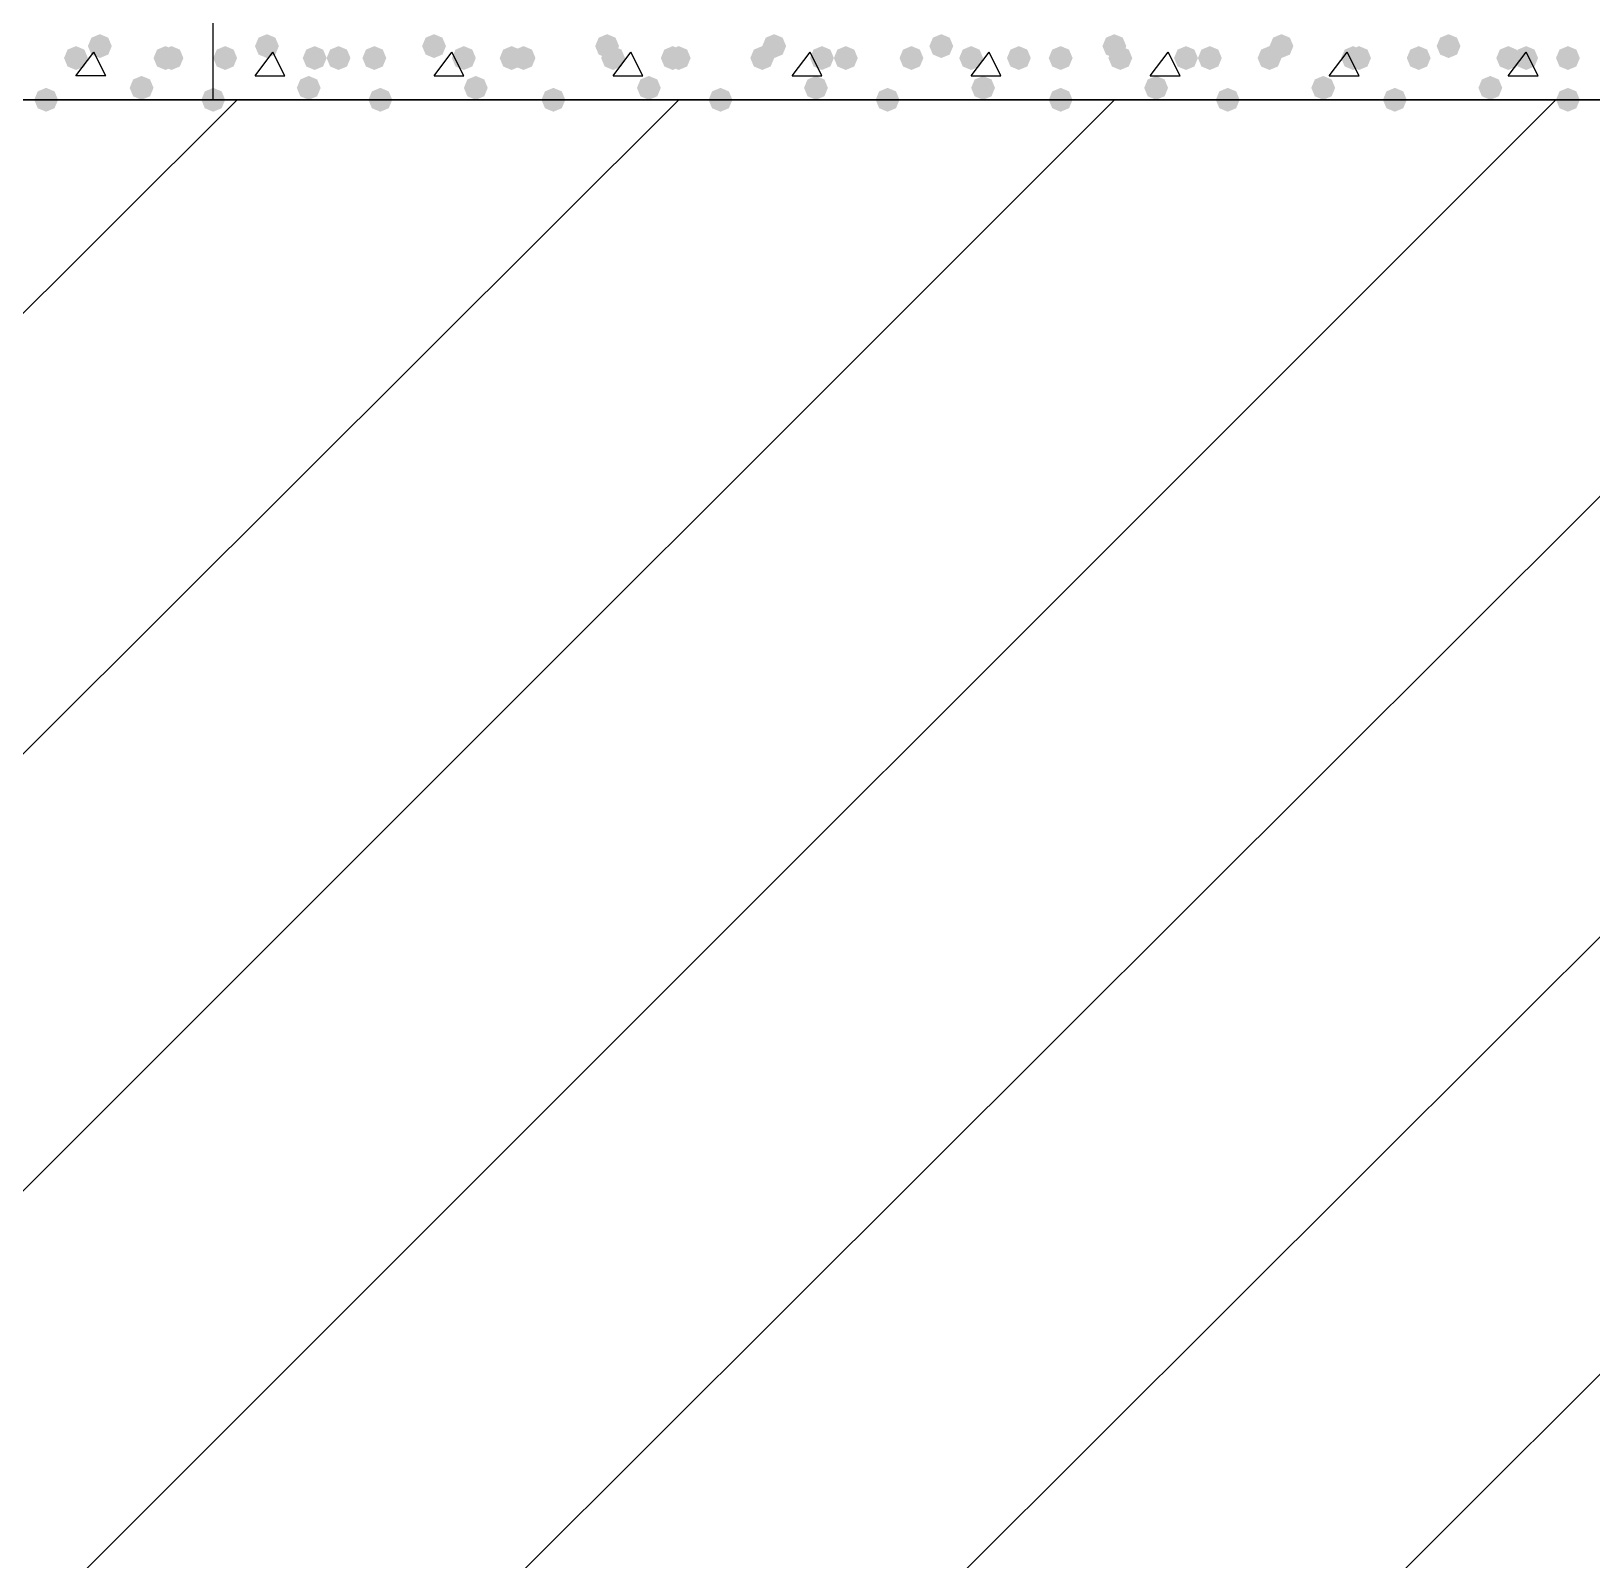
# Model space of a CAD drawing. Header units: millimetres. Extents: x 0 to 420, y 0 to 297.
# Drawn here: x 279.42 to 290.49, y 188.77 to 199.62 of the extents above; entities that cross this region are included whole.
import ezdxf

# ---------------------------------------------------------------- set-up
doc = ezdxf.new("R2010")
doc.units = ezdxf.units.MM
doc.layers.get('0').update_dxf_attribs({"linetype": 'CONTINUOUS'})

msp = doc.modelspace()

# ---------------------------------------------------------------- hatches: boundary and pattern name
at = {"true_color": 0x000007}
for points in [[(279.992667, 199.517), (279.967796, 199.457204), (279.908, 199.432333), (279.848204, 199.457204), (279.823333, 199.517), (279.848204, 199.576796), (279.908, 199.601667), (279.967796, 199.576796)], [(279.823333, 199.432333), (279.798463, 199.372537), (279.738667, 199.347667), (279.678871, 199.372537), (279.654, 199.432333), (279.678871, 199.492129), (279.738667, 199.517), (279.798462, 199.492129)], [(280.458333, 199.432333), (280.433463, 199.372537), (280.373667, 199.347667), (280.313871, 199.372537), (280.289, 199.432333), (280.313871, 199.492129), (280.373667, 199.517), (280.433462, 199.492129)], [(280.500667, 199.432333), (280.475796, 199.372537), (280.416, 199.347667), (280.356204, 199.372537), (280.331333, 199.432333), (280.356204, 199.492129), (280.416, 199.517), (280.475796, 199.492129)], [(280.289, 199.220667), (280.264129, 199.160871), (280.204333, 199.136), (280.144538, 199.160871), (280.119667, 199.220667), (280.144537, 199.280462), (280.204333, 199.305333), (280.264129, 199.280463)], [(279.611667, 199.136), (279.586796, 199.076204), (279.527, 199.051333), (279.467204, 199.076204), (279.442333, 199.136), (279.467204, 199.195796), (279.527, 199.220667), (279.586796, 199.195796)], [(280.797, 199.136), (280.772129, 199.076204), (280.712333, 199.051333), (280.652537, 199.076204), (280.627667, 199.136), (280.652537, 199.195796), (280.712333, 199.220667), (280.772129, 199.195796)]]:
    msp.add_hatch(color=0, dxfattribs=at).paths.add_polyline_path(points, flags=0)
at = {"true_color": 0x000008}
for points in [[(281.178, 199.517), (281.153129, 199.457204), (281.093333, 199.432333), (281.033537, 199.457204), (281.008667, 199.517), (281.033537, 199.576796), (281.093333, 199.601667), (281.153129, 199.576796)], [(282.363333, 199.517), (282.338462, 199.457204), (282.278667, 199.432333), (282.218871, 199.457204), (282.194, 199.517), (282.218871, 199.576796), (282.278667, 199.601667), (282.338462, 199.576796)], [(283.591, 199.517), (283.566129, 199.457204), (283.506333, 199.432333), (283.446537, 199.457204), (283.421667, 199.517), (283.446537, 199.576796), (283.506333, 199.601667), (283.566129, 199.576796)], [(284.776333, 199.517), (284.751463, 199.457204), (284.691667, 199.432333), (284.631871, 199.457204), (284.607, 199.517), (284.631871, 199.576796), (284.691667, 199.601667), (284.751462, 199.576796)], [(285.961667, 199.517), (285.936796, 199.457204), (285.877, 199.432333), (285.817204, 199.457204), (285.792333, 199.517), (285.817204, 199.576796), (285.877, 199.601667), (285.936796, 199.576796)], [(287.189333, 199.517), (287.164462, 199.457204), (287.104667, 199.432333), (287.044871, 199.457204), (287.02, 199.517), (287.044871, 199.576796), (287.104667, 199.601667), (287.164462, 199.576796)], [(288.374667, 199.517), (288.349796, 199.457204), (288.29, 199.432333), (288.230204, 199.457204), (288.205333, 199.517), (288.230204, 199.576796), (288.29, 199.601667), (288.349796, 199.576796)], [(289.56, 199.517), (289.535129, 199.457204), (289.475333, 199.432333), (289.415538, 199.457204), (289.390667, 199.517), (289.415537, 199.576796), (289.475333, 199.601667), (289.535129, 199.576796)], [(280.881667, 199.432333), (280.856796, 199.372537), (280.797, 199.347667), (280.737204, 199.372537), (280.712333, 199.432333), (280.737204, 199.492129), (280.797, 199.517), (280.856796, 199.492129)], [(281.516667, 199.432333), (281.491796, 199.372537), (281.432, 199.347667), (281.372204, 199.372537), (281.347333, 199.432333), (281.372204, 199.492129), (281.432, 199.517), (281.491796, 199.492129)], [(281.686, 199.432333), (281.661129, 199.372537), (281.601333, 199.347667), (281.541538, 199.372537), (281.516667, 199.432333), (281.541537, 199.492129), (281.601333, 199.517), (281.661129, 199.492129)], [(281.94, 199.432333), (281.915129, 199.372537), (281.855333, 199.347667), (281.795538, 199.372537), (281.770667, 199.432333), (281.795537, 199.492129), (281.855333, 199.517), (281.915129, 199.492129)], [(282.575, 199.432333), (282.550129, 199.372537), (282.490333, 199.347667), (282.430538, 199.372537), (282.405667, 199.432333), (282.430537, 199.492129), (282.490333, 199.517), (282.550129, 199.492129)], [(282.913667, 199.432333), (282.888796, 199.372537), (282.829, 199.347667), (282.769204, 199.372537), (282.744333, 199.432333), (282.769204, 199.492129), (282.829, 199.517), (282.888796, 199.492129)], [(282.998333, 199.432333), (282.973462, 199.372537), (282.913667, 199.347667), (282.853871, 199.372537), (282.829, 199.432333), (282.853871, 199.492129), (282.913667, 199.517), (282.973462, 199.492129)], [(283.633333, 199.432333), (283.608462, 199.372537), (283.548667, 199.347667), (283.488871, 199.372537), (283.464, 199.432333), (283.488871, 199.492129), (283.548667, 199.517), (283.608462, 199.492129)], [(284.056667, 199.432333), (284.031796, 199.372537), (283.972, 199.347667), (283.912204, 199.372537), (283.887333, 199.432333), (283.912204, 199.492129), (283.972, 199.517), (284.031796, 199.492129)], [(284.099, 199.432333), (284.074129, 199.372537), (284.014333, 199.347667), (283.954538, 199.372537), (283.929667, 199.432333), (283.954537, 199.492129), (284.014333, 199.517), (284.074129, 199.492129)], [(284.691667, 199.432333), (284.666796, 199.372537), (284.607, 199.347667), (284.547204, 199.372537), (284.522333, 199.432333), (284.547204, 199.492129), (284.607, 199.517), (284.666796, 199.492129)], [(285.115, 199.432333), (285.090129, 199.372537), (285.030333, 199.347667), (284.970537, 199.372537), (284.945667, 199.432333), (284.970537, 199.492129), (285.030333, 199.517), (285.090129, 199.492129)], [(285.284333, 199.432333), (285.259462, 199.372537), (285.199667, 199.347667), (285.139871, 199.372537), (285.115, 199.432333), (285.139871, 199.492129), (285.199667, 199.517), (285.259462, 199.492129)], [(285.75, 199.432333), (285.725129, 199.372537), (285.665333, 199.347667), (285.605537, 199.372537), (285.580667, 199.432333), (285.605537, 199.492129), (285.665333, 199.517), (285.725129, 199.492129)], [(286.173333, 199.432333), (286.148462, 199.372537), (286.088667, 199.347667), (286.028871, 199.372537), (286.004, 199.432333), (286.028871, 199.492129), (286.088667, 199.517), (286.148462, 199.492129)], [(286.512, 199.432333), (286.487129, 199.372537), (286.427333, 199.347667), (286.367538, 199.372537), (286.342667, 199.432333), (286.367537, 199.492129), (286.427333, 199.517), (286.487129, 199.492129)], [(286.808333, 199.432333), (286.783462, 199.372537), (286.723667, 199.347667), (286.663871, 199.372537), (286.639, 199.432333), (286.663871, 199.492129), (286.723667, 199.517), (286.783462, 199.492129)], [(287.231667, 199.432333), (287.206796, 199.372537), (287.147, 199.347667), (287.087204, 199.372537), (287.062333, 199.432333), (287.087204, 199.492129), (287.147, 199.517), (287.206796, 199.492129)], [(287.697333, 199.432333), (287.672462, 199.372537), (287.612667, 199.347667), (287.552871, 199.372537), (287.528, 199.432333), (287.552871, 199.492129), (287.612667, 199.517), (287.672462, 199.492129)], [(287.866667, 199.432333), (287.841796, 199.372537), (287.782, 199.347667), (287.722204, 199.372537), (287.697333, 199.432333), (287.722204, 199.492129), (287.782, 199.517), (287.841796, 199.492129)], [(288.29, 199.432333), (288.265129, 199.372537), (288.205333, 199.347667), (288.145538, 199.372537), (288.120667, 199.432333), (288.145537, 199.492129), (288.205333, 199.517), (288.265129, 199.492129)], [(288.882667, 199.432333), (288.857796, 199.372537), (288.798, 199.347667), (288.738204, 199.372537), (288.713333, 199.432333), (288.738204, 199.492129), (288.798, 199.517), (288.857796, 199.492129)], [(288.925, 199.432333), (288.900129, 199.372537), (288.840333, 199.347667), (288.780538, 199.372537), (288.755667, 199.432333), (288.780537, 199.492129), (288.840333, 199.517), (288.900129, 199.492129)], [(289.348333, 199.432333), (289.323463, 199.372537), (289.263667, 199.347667), (289.203871, 199.372537), (289.179, 199.432333), (289.203871, 199.492129), (289.263667, 199.517), (289.323462, 199.492129)], [(289.983333, 199.432333), (289.958463, 199.372537), (289.898667, 199.347667), (289.838871, 199.372537), (289.814, 199.432333), (289.838871, 199.492129), (289.898667, 199.517), (289.958462, 199.492129)], [(290.110333, 199.432333), (290.085463, 199.372537), (290.025667, 199.347667), (289.965871, 199.372537), (289.941, 199.432333), (289.965871, 199.492129), (290.025667, 199.517), (290.085462, 199.492129)], [(290.406667, 199.432333), (290.381796, 199.372537), (290.322, 199.347667), (290.262204, 199.372537), (290.237333, 199.432333), (290.262204, 199.492129), (290.322, 199.517), (290.381796, 199.492129)], [(281.474333, 199.220667), (281.449462, 199.160871), (281.389667, 199.136), (281.329871, 199.160871), (281.305, 199.220667), (281.329871, 199.280462), (281.389667, 199.305333), (281.449462, 199.280463)], [(282.659667, 199.220667), (282.634796, 199.160871), (282.575, 199.136), (282.515204, 199.160871), (282.490333, 199.220667), (282.515204, 199.280462), (282.575, 199.305333), (282.634796, 199.280463)], [(283.887333, 199.220667), (283.862462, 199.160871), (283.802667, 199.136), (283.742871, 199.160871), (283.718, 199.220667), (283.742871, 199.280462), (283.802667, 199.305333), (283.862462, 199.280463)], [(285.072667, 199.220667), (285.047796, 199.160871), (284.988, 199.136), (284.928204, 199.160871), (284.903333, 199.220667), (284.928204, 199.280462), (284.988, 199.305333), (285.047796, 199.280463)], [(286.258, 199.220667), (286.233129, 199.160871), (286.173333, 199.136), (286.113538, 199.160871), (286.088667, 199.220667), (286.113537, 199.280462), (286.173333, 199.305333), (286.233129, 199.280463)], [(287.485667, 199.220667), (287.460796, 199.160871), (287.401, 199.136), (287.341204, 199.160871), (287.316333, 199.220667), (287.341204, 199.280462), (287.401, 199.305333), (287.460796, 199.280463)], [(288.671, 199.220667), (288.646129, 199.160871), (288.586333, 199.136), (288.526538, 199.160871), (288.501667, 199.220667), (288.526537, 199.280462), (288.586333, 199.305333), (288.646129, 199.280463)], [(289.856333, 199.220667), (289.831462, 199.160871), (289.771667, 199.136), (289.711871, 199.160871), (289.687, 199.220667), (289.711871, 199.280462), (289.771667, 199.305333), (289.831462, 199.280463)], [(281.982333, 199.136), (281.957463, 199.076204), (281.897667, 199.051333), (281.837871, 199.076204), (281.813, 199.136), (281.837871, 199.195796), (281.897667, 199.220667), (281.957462, 199.195796)], [(283.21, 199.136), (283.185129, 199.076204), (283.125333, 199.051333), (283.065538, 199.076204), (283.040667, 199.136), (283.065537, 199.195796), (283.125333, 199.220667), (283.185129, 199.195796)], [(284.395333, 199.136), (284.370463, 199.076204), (284.310667, 199.051333), (284.250871, 199.076204), (284.226, 199.136), (284.250871, 199.195796), (284.310667, 199.220667), (284.370462, 199.195796)], [(285.580667, 199.136), (285.555796, 199.076204), (285.496, 199.051333), (285.436204, 199.076204), (285.411333, 199.136), (285.436204, 199.195796), (285.496, 199.220667), (285.555796, 199.195796)], [(286.808333, 199.136), (286.783462, 199.076204), (286.723667, 199.051333), (286.663871, 199.076204), (286.639, 199.136), (286.663871, 199.195796), (286.723667, 199.220667), (286.783462, 199.195796)], [(287.993667, 199.136), (287.968796, 199.076204), (287.909, 199.051333), (287.849204, 199.076204), (287.824333, 199.136), (287.849204, 199.195796), (287.909, 199.220667), (287.968796, 199.195796)], [(289.179, 199.136), (289.154129, 199.076204), (289.094333, 199.051333), (289.034537, 199.076204), (289.009667, 199.136), (289.034537, 199.195796), (289.094333, 199.220667), (289.154129, 199.195796)], [(290.406667, 199.136), (290.381796, 199.076204), (290.322, 199.051333), (290.262204, 199.076204), (290.237333, 199.136), (290.262204, 199.195796), (290.322, 199.220667), (290.381796, 199.195796)]]:
    msp.add_hatch(color=0, dxfattribs=at).paths.add_polyline_path(points, flags=0)

# ---------------------------------------------------------------- linework, layer by layer
at = {"color": 0, "true_color": 0x0000fd}
msp.add_lwpolyline([(33.528, 180.086), (377.486333, 180.086), (377.486333, 199.136), (215.053333, 199.136), (215.053333, 220.345), (195.961, 220.345), (195.961, 199.136), (33.528, 199.136)], close=True, dxfattribs=at)
at = {"color": 0, "true_color": 0x000007}
for points in [[(33.528002, 199.135999), (195.961001, 199.135999), (195.961001, 220.344999), (215.053334, 220.344999), (215.053334, 199.135999), (377.486334, 199.135999), (377.486334, 180.085999), (33.528002, 180.085999)], [(278.595667, 201.252667), (278.595667, 199.136), (280.712333, 199.136), (280.712333, 201.252667)]]:
    msp.add_lwpolyline(points, close=True, dxfattribs=at)
for points in [[(279.950333, 199.305333), (279.738667, 199.305333), (279.865667, 199.474667)], [(279.950333, 199.305333), (279.865667, 199.474667)], [(280.712333, 199.136), (299.804667, 199.136)]]:
    msp.add_lwpolyline(points, dxfattribs=at)
at = {"color": 0, "true_color": 0x000008}
for points in [[(281.008667, 199.305333), (281.135667, 199.474667)], [(281.220333, 199.305333), (281.135667, 199.474667)], [(282.278667, 199.305333), (282.405667, 199.474667)], [(282.490333, 199.305333), (282.405667, 199.474667)], [(283.548667, 199.305333), (283.675667, 199.474667)], [(283.760333, 199.305333), (283.675667, 199.474667)], [(284.818667, 199.305333), (284.945667, 199.474667)], [(285.030333, 199.305333), (284.945667, 199.474667)], [(286.088667, 199.305333), (286.215667, 199.474667)], [(286.300333, 199.305333), (286.215667, 199.474667)], [(287.358667, 199.305333), (287.485667, 199.474667)], [(287.570333, 199.305333), (287.485667, 199.474667)], [(288.628667, 199.305333), (288.755667, 199.474667)], [(288.840333, 199.305333), (288.755667, 199.474667)], [(289.898667, 199.305333), (290.025667, 199.474667)], [(290.110333, 199.305333), (290.025667, 199.474667)], [(281.008667, 199.305333), (281.220333, 199.305333)], [(282.278667, 199.305333), (282.490333, 199.305333)], [(283.548667, 199.305333), (283.760333, 199.305333)], [(284.818667, 199.305333), (285.030333, 199.305333)], [(286.088667, 199.305333), (286.300333, 199.305333)], [(287.358667, 199.305333), (287.570333, 199.305333)], [(288.628667, 199.305333), (288.840333, 199.305333)], [(289.898667, 199.305333), (290.110333, 199.305333)]]:
    msp.add_lwpolyline(points, dxfattribs=at)
at = {"color": 0, "true_color": 0x000002}
for points in [[(261.789333, 180.086), (280.881667, 199.136)], [(264.922, 180.086), (284.014333, 199.136)], [(268.054667, 180.086), (287.104667, 199.136)], [(271.187333, 180.086), (290.237333, 199.136)], [(274.277667, 180.086), (293.37, 199.136)], [(277.410333, 180.086), (296.502667, 199.136)], [(280.543, 180.086), (299.593, 199.136)]]:
    msp.add_lwpolyline(points, dxfattribs=at)

doc.saveas('drawing.dxf')
